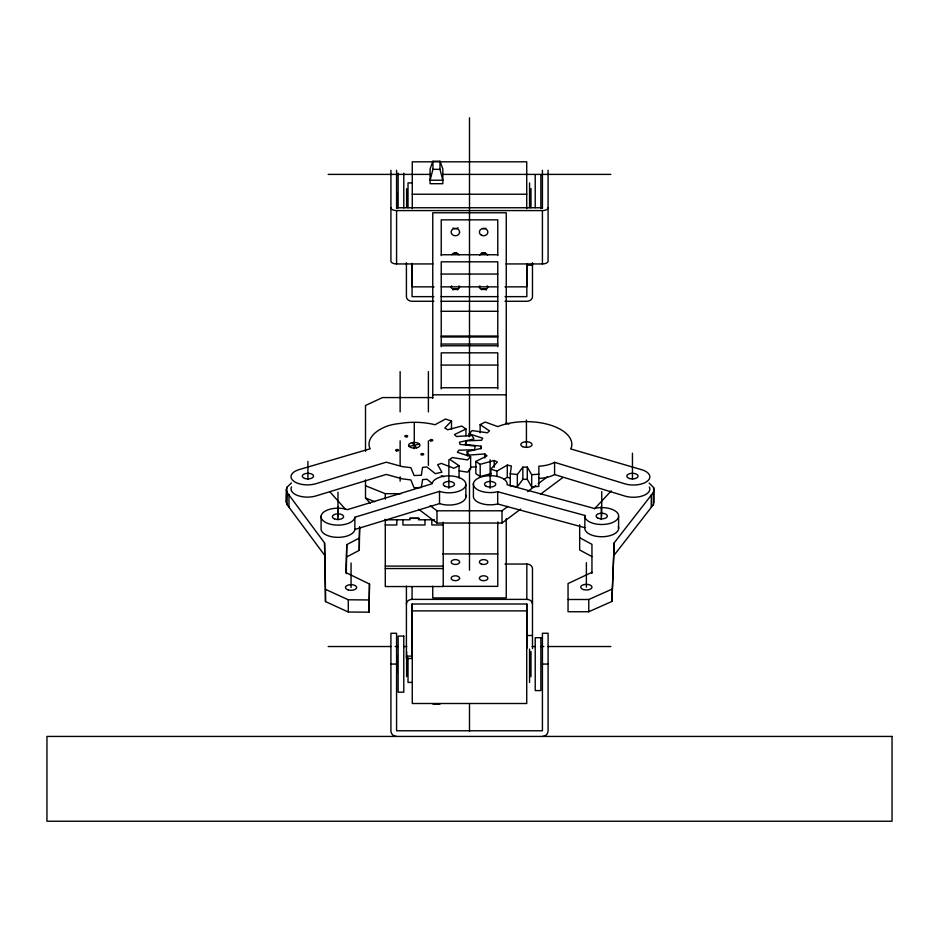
<?xml version="1.0" encoding="UTF-8"?>
<svg xmlns="http://www.w3.org/2000/svg" width="939" height="939" viewBox="0 0 939 939"><rect width="100%" height="100%" fill="white"/><g stroke="black" fill="none" stroke-linecap="round" stroke-linejoin="round"><path stroke-width="1.41" d="M359.625 526.579L359.273 538.094L346.784 544.632L345.939 572.602L369.485 584.011L369.004 612.181L348.287 612.028L325.493 601.57L324.565 542.953L287.029 492.365L286.301 489.865L286.841 487.364L291.466 482.939M346.28 573.659L346.784 544.632M346.784 556.874L359.273 550.336L359.66 527.859M369.004 612.181L369.485 584.011M591.946 572.332L568.048 583.553L568.048 611.735L588.776 611.735L611.888 601.453L614.212 542.836L653.286 492.541L654.096 490.052L653.638 487.552L649.142 483.08M611.888 601.453L614.212 542.836M469.195 436.612L469.195 433.888L482.681 438.161L481.613 440.285L465.885 440.872L465.404 444.487L480.968 446.142L481.331 448.361L467.176 451.612L467.176 455.685M510.276 486.003L510.276 473.761L511.391 466.026L507.295 465.098L496.931 471.108L490.851 469.148L490.851 475.956M324.565 555.184L287.029 504.595L286.301 502.107L286.841 487.364M432.926 161.238L432.926 169.349L430.097 180.229L442.821 180.229L439.992 169.349L439.992 161.238L432.926 161.238L430.097 168.879L430.097 183.704L442.821 183.704L442.821 168.879L439.992 161.238M614.212 555.078L653.286 504.783L654.096 502.295L654.096 490.052M511.685 486.156L517.342 486.766L517.342 474.535L522.847 467.129L527.26 467.094L531.697 474.7L531.697 486.93L538.857 486.425L538.857 466.19A24.226 12.113 0 0 0 554.585 462.328L624.998 483.855A16.409 8.205 0 0 0 647.511 481.038A16.409 8.205 0 0 0 641.865 469.782L570.619 448.901L571.534 447.058A45.647 22.829 0 0 0 548.329 424.498A45.647 22.829 0 0 0 497.776 426.599L485.228 422.045L480.146 424.616L480.146 432.785M517.342 486.766L522.847 479.36L522.847 467.129M469.195 433.888L472.176 430.59L487.376 432.785L489.489 430.884L480.146 424.616M490.851 469.148L497.365 462.011L494.207 460.486L480.193 464.336L475.85 461.448L487.048 455.838L484.77 453.948L469.218 455.075L467.176 451.612M594.469 508.868L611.254 490.851M465.967 435.79L465.967 428.982L454.499 434.546L456.401 436.518L472.047 435.496L473.984 438.983L459.406 442.175L459.957 444.382L475.146 446.131L474.535 449.734L458.854 450.204L457.399 452.293L470.627 456.647L467.552 459.922L452.269 457.563L449.793 459.382L459.065 465.721L459.065 477.951M459.065 465.721L453.901 468.244L441.318 463.42L437.656 464.652L441.917 472.2L435.309 473.667L426.916 466.976L422.585 467.387L421.318 475.287L414.099 475.51L410.859 467.681L402.303 466.624L386.269 462.188L315.868 483.714A16.409 8.205 0 0 1 293.355 480.897A16.409 8.205 0 0 1 299.001 469.641L370.248 448.76L369.32 446.917A45.647 22.829 0 0 1 387.514 425.977A35.365 17.688 0 0 1 400.19 423.442A45.647 22.829 0 0 1 435.027 424.745L445.473 419.017L451.495 421.024L444.816 428.02L447.727 429.757L461.718 426.06L465.967 428.982M430.132 505.663L436.987 510.793L502.013 510.793L507.835 506.438M527.648 491.625L535.805 485.522M538.129 483.773L547.46 476.801M418.712 509.337L436.987 523.035L502.013 523.035L520.652 509.091M540.465 494.278L562.602 477.716M503.844 479.348L507.295 477.341L510.03 477.904M568.048 599.493L588.776 599.493L611.888 589.211M354.86 517.248L439.522 491.367A16.914 8.463 0 0 0 464.429 487.799A16.914 8.463 0 0 0 453.079 476.143A16.914 8.463 0 0 0 432.104 483.761L347.442 509.642A16.914 8.463 0 0 0 322.523 513.21A16.914 8.463 0 0 0 333.885 524.866A16.914 8.463 0 0 0 354.86 517.248L354.86 529.479A16.914 8.463 0 0 1 336.796 537.331A16.914 8.463 0 0 1 321.103 528.305L321.103 516.063M354.86 529.479L439.522 503.609A16.914 8.463 0 0 0 458.314 503.644A16.914 8.463 0 0 0 465.591 494.982M475.85 461.448L475.85 473.69L480.193 476.578L491.402 473.491M409.087 446.389L419.428 444.1L418.653 443.466A5.657 2.829 0 0 0 411.317 442.832A5.657 2.829 0 0 0 409.087 446.389L409.862 447.023A5.657 2.829 0 0 0 417.209 447.657A5.657 2.829 0 0 0 419.428 444.1M470.615 467.211L476.19 466.8M531.697 474.7L538.857 474.183M522.847 479.36L527.26 479.324L531.697 486.93M432.926 169.349L439.992 169.349M328.169 174.396L430.168 174.396M443.278 174.396L610.831 174.396M412.268 182.905L408.019 182.905L408.019 207.754M412.268 194.232L526.732 194.232M396.575 207.754L542.425 207.754M390.917 207.754A5.657 2.829 0 0 0 396.575 210.582L542.425 210.582A5.657 2.829 0 0 0 548.083 207.754M441.236 254.751L497.764 254.751M390.917 170.276L390.917 261.112A5.657 2.829 0 0 0 396.575 263.941L433.043 263.941M505.957 263.941L542.425 263.941A5.657 2.829 0 0 0 548.083 261.112L548.083 170.276M532.483 265.162L526.826 265.162L526.826 296.642L505.041 296.642M441.236 274.059L497.764 274.059M433.994 286.853L412.268 286.853L412.268 263.695M441.248 286.853L497.752 286.853M505.006 286.853L526.732 286.853L526.732 263.695M433.853 296.642L412.068 296.642L412.068 263.366M441.119 296.642L497.776 296.642M433.853 301.278L412.068 301.278A5.657 4.636 0 0 1 406.411 296.642L406.411 262.72M441.119 301.278L497.776 301.278M505.041 301.278L526.826 301.278A5.657 4.636 0 0 0 532.483 296.642L532.483 262.72M441.236 311.279L497.764 311.279M441.236 336.045L497.764 336.045M441.236 336.984L497.764 336.984M441.236 344.05L497.764 344.05M441.236 345.775L497.764 345.775M441.236 365.071L497.764 365.071M441.236 387.748L497.764 387.748M432.75 394.814L506.25 394.814M432.75 397.573L382.466 397.573L365.506 405.484L365.506 451.342M365.506 485.756L385.283 493.679L401.153 493.679M409.827 518.363L419.487 518.363M385.283 519.783L410.014 519.783L410.014 518.222L418.501 518.222L418.501 519.783L434.499 519.783M385.283 524.971L396.798 524.971L396.798 519.69M443.231 524.971L431.823 524.971L431.823 519.69M442.68 553.928L497.764 553.928M505.041 564.046L526.826 564.046A5.657 4.636 0 0 1 532.483 568.67L532.483 648.52M385.283 566.1L443.231 566.1M385.283 568.553L443.231 568.553M442.68 586.347L497.764 586.347L497.764 521.896M406.411 604.012A5.657 4.636 0 0 1 412.068 599.387L526.826 599.387A5.657 4.636 0 0 1 532.483 604.012M412.268 610.89L526.732 610.89M526.826 635.503L532.483 635.503M328.169 646.525L390.824 646.525M395.19 646.525L398.113 646.525M403.934 646.525L406.845 646.525M532.155 646.525L535.066 646.525M540.887 646.525L543.81 646.525M548.176 646.525L610.831 646.525M406.411 656.115L412.068 656.115M390.917 664.073L396.575 664.073M542.425 664.073L548.083 664.073M412.268 682.407L408.019 682.407L408.019 657.805M432.926 704.074L439.992 704.074M324.565 542.953L325.493 589.34L348.287 599.786L369.004 599.951M510.276 473.761L517.342 474.535M459.206 470.873L467.552 472.153L470.627 468.89L470.627 456.647M497.693 491.731L584.844 515.452A16.914 8.463 0 0 0 603.495 524.455A16.914 8.463 0 0 0 617.991 513.715A16.914 8.463 0 0 0 594.305 508.445L507.154 484.724A16.914 8.463 0 0 0 488.515 475.721A16.914 8.463 0 0 0 474.019 486.461A16.914 8.463 0 0 0 497.693 491.731L497.693 503.973L584.844 527.695A16.914 8.463 0 0 0 602.756 536.721A16.914 8.463 0 0 0 618.332 526.673M538.857 478.432A24.226 12.113 0 0 0 554.585 474.571L624.998 496.097A16.409 8.205 0 0 0 643.215 495.651A16.409 8.205 0 0 0 649.342 487.059M441.318 475.662L443.842 476.625M365.506 479.923L365.506 497.999L374.731 501.696M506.25 422.82L508.868 424.135M579.668 537.718L591.946 544.35L591.946 573.377M591.946 556.592L579.668 549.961L579.668 524.76M432.163 483.397L426.916 479.219L422.585 479.629L421.318 487.529L414.099 487.752L410.859 479.923L402.303 478.855L386.269 474.43L315.868 495.956A16.409 8.205 0 0 1 297.651 495.51A16.409 8.205 0 0 1 291.513 486.918M365.506 497.999L370.212 503.187M330.07 492.048L345.341 509.126M411.963 442.668L416.552 447.833M653.638 487.552L653.638 490.264M653.286 492.541L653.286 504.783M651.279 494.853L651.279 507.083M632.452 453.232L632.452 479.289M618.601 516.638L618.601 528.868M601.723 491.567L601.723 516.039M601.23 506.555L601.23 519.525M588.776 599.493L588.776 611.735M586.382 562.684L586.382 587.157M584.844 515.452L584.844 527.695M554.585 462.328L554.585 474.571M542.425 170.276L542.425 208.388M542.425 210.582L542.425 263.941M540.864 174.748L540.864 208.528M535.218 174.748L535.218 207.672M530.981 188.563L530.981 207.672M530.981 651.525L530.981 676.749M529.561 182.882L529.561 207.672M529.561 649.107L529.561 682.442M527.26 467.094L527.26 479.324M526.826 564.046L526.826 599.387M526.826 648.52L526.826 604.012L412.068 604.012L412.068 658.497L406.411 658.497L406.411 586.042M526.732 208.704L526.732 161.813L412.268 161.813L412.268 208.704M526.732 603.836L526.732 703.499L412.268 703.499L412.268 603.836M526.427 420.085L526.427 447.281M507.295 465.098L507.295 477.341M506.25 423.7L506.25 212.777L432.75 212.777L432.75 398.312M506.25 518.715L506.25 597.92L432.75 597.92L432.75 586.229M502.013 510.793L502.013 523.035M497.764 255.584L497.764 219.843L441.236 219.843L441.236 255.584M497.764 346.726L497.764 261.817L441.236 261.817L441.236 346.726M497.764 388.934L497.764 352.841L441.236 352.841L441.236 388.934M496.931 471.108L496.931 476.543M494.207 460.486L494.207 467.282M490.135 459.758L490.135 488.315M484.77 453.948L484.77 458.021M480.968 446.142L480.968 448.854M480.193 464.336L480.193 476.578M473.409 483.538L473.409 495.78A16.914 8.463 0 0 0 497.693 503.973M469.5 117.774L469.5 436.623M469.5 468.866L469.5 570.126M469.5 703.557L469.5 731.411M465.885 440.872L465.885 444.957M465.861 484.947L465.861 497.177M451.495 421.024L451.495 429.182M448.865 459.758L448.865 488.315M443.231 522.225L443.231 586.546L385.283 586.546L385.283 519.326M439.522 491.367L439.522 503.609M436.987 510.793L436.987 523.035M428.395 371.586L428.395 411.904M428.395 440.837L428.395 465.31M425.003 519.69L425.003 524.971L402.925 524.971L402.925 519.69M414.263 423.219L414.263 448.666M412.068 586.664L412.068 599.387M406.61 188.657L406.61 207.308M406.61 651.619L406.61 676.655M403.782 173.128L403.782 207.918M400.131 371.586L400.131 411.904M400.131 440.837L400.131 465.31M400.131 476.836L400.131 481.155M398.136 173.128L398.136 207.918M396.716 192.718L396.716 207.542M396.716 655.68L396.716 672.606M396.575 170.276L396.575 208.388M396.575 210.582L396.575 263.941M385.283 493.679L385.283 499.114M359.273 538.094L359.273 550.336M351.057 563.001L351.057 587.474M348.287 599.786L348.287 612.028M337.981 492.177L337.981 516.65M337.911 506.778L337.911 519.737M325.493 589.34L325.493 601.57M307.922 461.413L307.922 479.266M288.966 494.689L288.966 506.919M287.029 492.365L287.029 504.595M286.301 489.865L286.301 502.107M458.115 227.825A4.237 3.674 0 0 1 452.95 228.036M485.756 228.2A4.237 3.674 0 0 1 482.54 228.564M485.17 252.92A4.237 3.674 0 0 1 481.918 252.861M456.483 253.072A4.237 3.674 0 0 1 454.171 253.049M458.983 285.843A4.237 2.43 0 0 1 455.321 289.494A4.237 2.43 0 0 1 451.647 285.843M453.197 289.588A4.237 2.43 0 0 1 457.434 289.588M481.461 289.588A4.237 2.43 0 0 1 485.698 289.588M487.259 285.843A4.237 2.43 0 0 1 483.585 289.494A4.237 2.43 0 0 1 479.911 285.843M542.425 736.434A5.657 5.657 0 0 0 548.083 730.777L548.083 633.262L542.425 633.262L542.425 730.777L396.575 730.777L396.575 633.262L390.917 633.262L390.917 730.777A5.657 5.657 0 0 0 396.575 736.434M481.425 289.529A4.237 2.43 0 0 1 486.555 289.834M452.715 289.705A4.237 2.43 0 0 1 454.722 289.2L455.826 289.189A4.237 2.43 0 0 1 457.868 289.635M451.753 254.645A4.237 3.674 0 0 1 459.089 254.809M479.759 255.079A4.237 3.674 0 0 1 483.174 252.92L484.278 252.931A4.237 3.674 0 0 1 487.587 255.244M479.442 577.872L479.418 578.506A4.237 2.43 0 0 0 483.714 580.678A4.237 2.43 0 0 0 487.857 578.401A4.237 2.43 0 0 0 484.278 575.842L483.174 575.818A4.237 2.43 0 0 0 479.442 577.872M406.951 436.811L406.61 436.881A1.409 0.704 0 0 1 404.85 436.083A1.409 0.704 0 0 1 407.057 435.626A1.409 0.704 0 0 1 406.951 436.811M421.916 453.607L421.576 453.678A1.409 0.704 0 0 0 421.47 454.875A1.409 0.704 0 0 0 423.665 454.417A1.409 0.704 0 0 0 421.916 453.607M403.782 636.09L398.136 636.09L398.136 692.184L403.782 692.184L403.782 636.09M540.864 637.71L535.218 637.71L535.218 690.576L540.864 690.576L540.864 637.71M892.05 736.434L46.95 736.434L46.95 821.226L892.05 821.226L892.05 736.434M430.262 440.72L430.074 440.555A1.409 0.704 0 0 1 431.424 439.581A1.409 0.704 0 0 1 432.633 440.602A1.409 0.704 0 0 1 430.262 440.72M459.605 578.307L459.488 577.673A4.237 2.43 0 0 0 452.727 576.335A4.237 2.43 0 0 0 453.478 580.419A4.237 2.43 0 0 0 459.605 578.307M459.594 562.226L459.535 561.592A4.237 2.43 0 0 0 452.915 560.043A4.237 2.43 0 0 0 453.267 564.139A4.237 2.43 0 0 0 459.594 562.226M459.594 232.391L459.535 231.428A4.237 3.674 0 0 0 452.915 229.093A4.237 3.674 0 0 0 453.267 235.278A4.237 3.674 0 0 0 459.594 232.391M486.202 486.261A5.657 2.829 0 0 0 495.616 484.935A5.657 2.829 0 0 0 488.597 481.519A5.657 2.829 0 0 0 486.202 486.261M598.073 518.199A5.657 2.829 0 0 0 607.287 516.544A5.657 2.829 0 0 0 599.821 513.387A5.657 2.829 0 0 0 598.073 518.199M444.933 486.261A5.657 2.829 0 0 0 454.347 484.935A5.657 2.829 0 0 0 447.328 481.519A5.657 2.829 0 0 0 444.933 486.261M334.331 518.809A5.657 2.829 0 0 0 343.545 517.154A5.657 2.829 0 0 0 336.068 513.997A5.657 2.829 0 0 0 334.331 518.809M629.623 478.561A5.657 2.829 0 0 0 638.109 476.12A5.657 2.829 0 0 0 629.623 473.667A5.657 2.829 0 0 0 629.623 478.561M522.718 446.694A5.657 2.829 0 0 0 531.979 445.109A5.657 2.829 0 0 0 524.596 441.893A5.657 2.829 0 0 0 522.718 446.694M583.553 589.61A5.657 2.829 0 0 0 592.028 587.157A5.657 2.829 0 0 0 583.553 584.704A5.657 2.829 0 0 0 583.553 589.61M348.158 589.903A5.657 2.829 0 0 0 356.703 587.521A5.657 2.829 0 0 0 348.299 585.009A5.657 2.829 0 0 0 348.158 589.903M396.434 450.826A1.409 0.704 0 0 0 398.559 450.215A1.409 0.704 0 0 0 396.434 449.605A1.409 0.704 0 0 0 396.434 450.826M305.093 478.55A5.657 2.829 0 0 0 313.567 476.096A5.657 2.829 0 0 0 305.093 473.655A5.657 2.829 0 0 0 305.093 478.55M481.507 564.139A4.237 2.43 0 0 0 487.869 562.027A4.237 2.43 0 0 0 481.507 559.926A4.237 2.43 0 0 0 481.507 564.139M481.507 235.266A4.237 3.674 0 0 0 487.869 232.086A4.237 3.674 0 0 0 481.507 228.905A4.237 3.674 0 0 0 481.507 235.266"/></g></svg>
